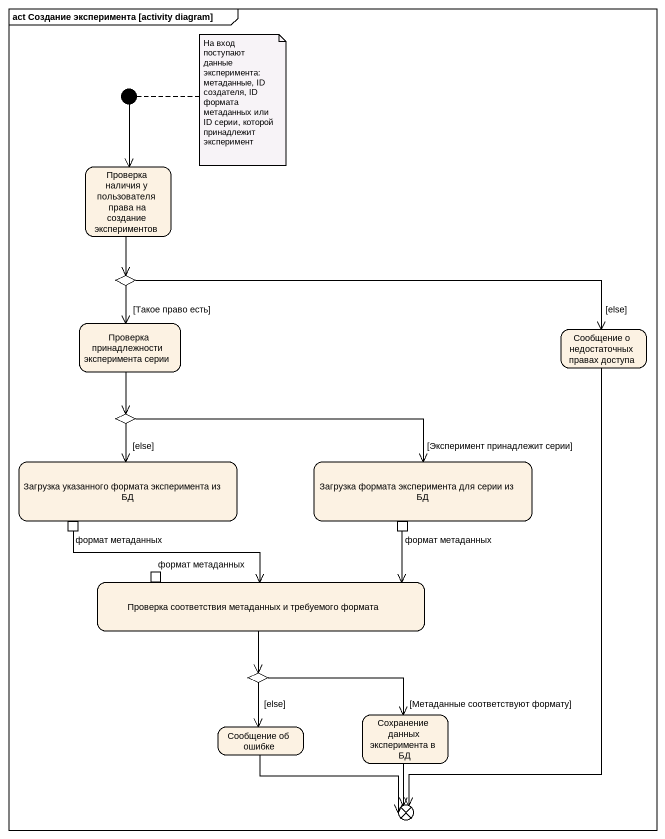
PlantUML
@startuml
mainframe act Создание эксперимента [activity diagram]
hide empty description
state initial1 <<start>>
state "Проверка наличия у пользователя права на создание экспериментов" as Проверка_наличия_у
state choice1 <<choice>>
state "Проверка принадлежности эксперимента серии" as Проверка_принадлежности
state "Сообщение о недостаточных правах доступа" as Сообщение_о_недостаточных
state choice2 <<choice>>
state "Загрузка указанного формата эксперимента из БД" as Загрузка_указанного_формата {
  state "формат метаданных" as формат_метаданных <<outputPin>>
}
state "Загрузка формата эксперимента для серии из БД" as Загрузка_формата {
  state "формат метаданных" as формат_метаданных_2 <<outputPin>>
}
state "Проверка соответствия метаданных и требуемого формата" as Проверка_соответствия {
  state "формат метаданных" as формат_метаданных_3 <<inputPin>>
}
state choice3 <<choice>>
state "Сообщение об ошибке" as Сообщение_об_ошибке
state "Сохранение данных эксперимента в БД" as Сохранение_данных
state flowfinal1 <<end>>
initial1 --> Проверка_наличия_у
Проверка_наличия_у --> choice1
choice1 --> Проверка_принадлежности : [Такое право есть]
choice1 -right-> Сообщение_о_недостаточных : [else]
Проверка_принадлежности --> choice2
Сообщение_о_недостаточных --> flowfinal1
choice2 --> Загрузка_указанного_формата : [else]
choice2 -right-> Загрузка_формата : [Эксперимент принадлежит серии]
Загрузка_указанного_формата --> Проверка_соответствия
Загрузка_формата --> Проверка_соответствия
Проверка_соответствия --> choice3
choice3 --> Сообщение_об_ошибке : [else]
choice3 -right-> Сохранение_данных : [Метаданные соответствуют формату]
Сообщение_об_ошибке -right-> flowfinal1
Сохранение_данных --> flowfinal1
note right of initial1 : На вход поступают данные эксперимента: метаданные, ID создателя, ID формата метаданных или ID серии, которой принадлежит эксперимент
@enduml
